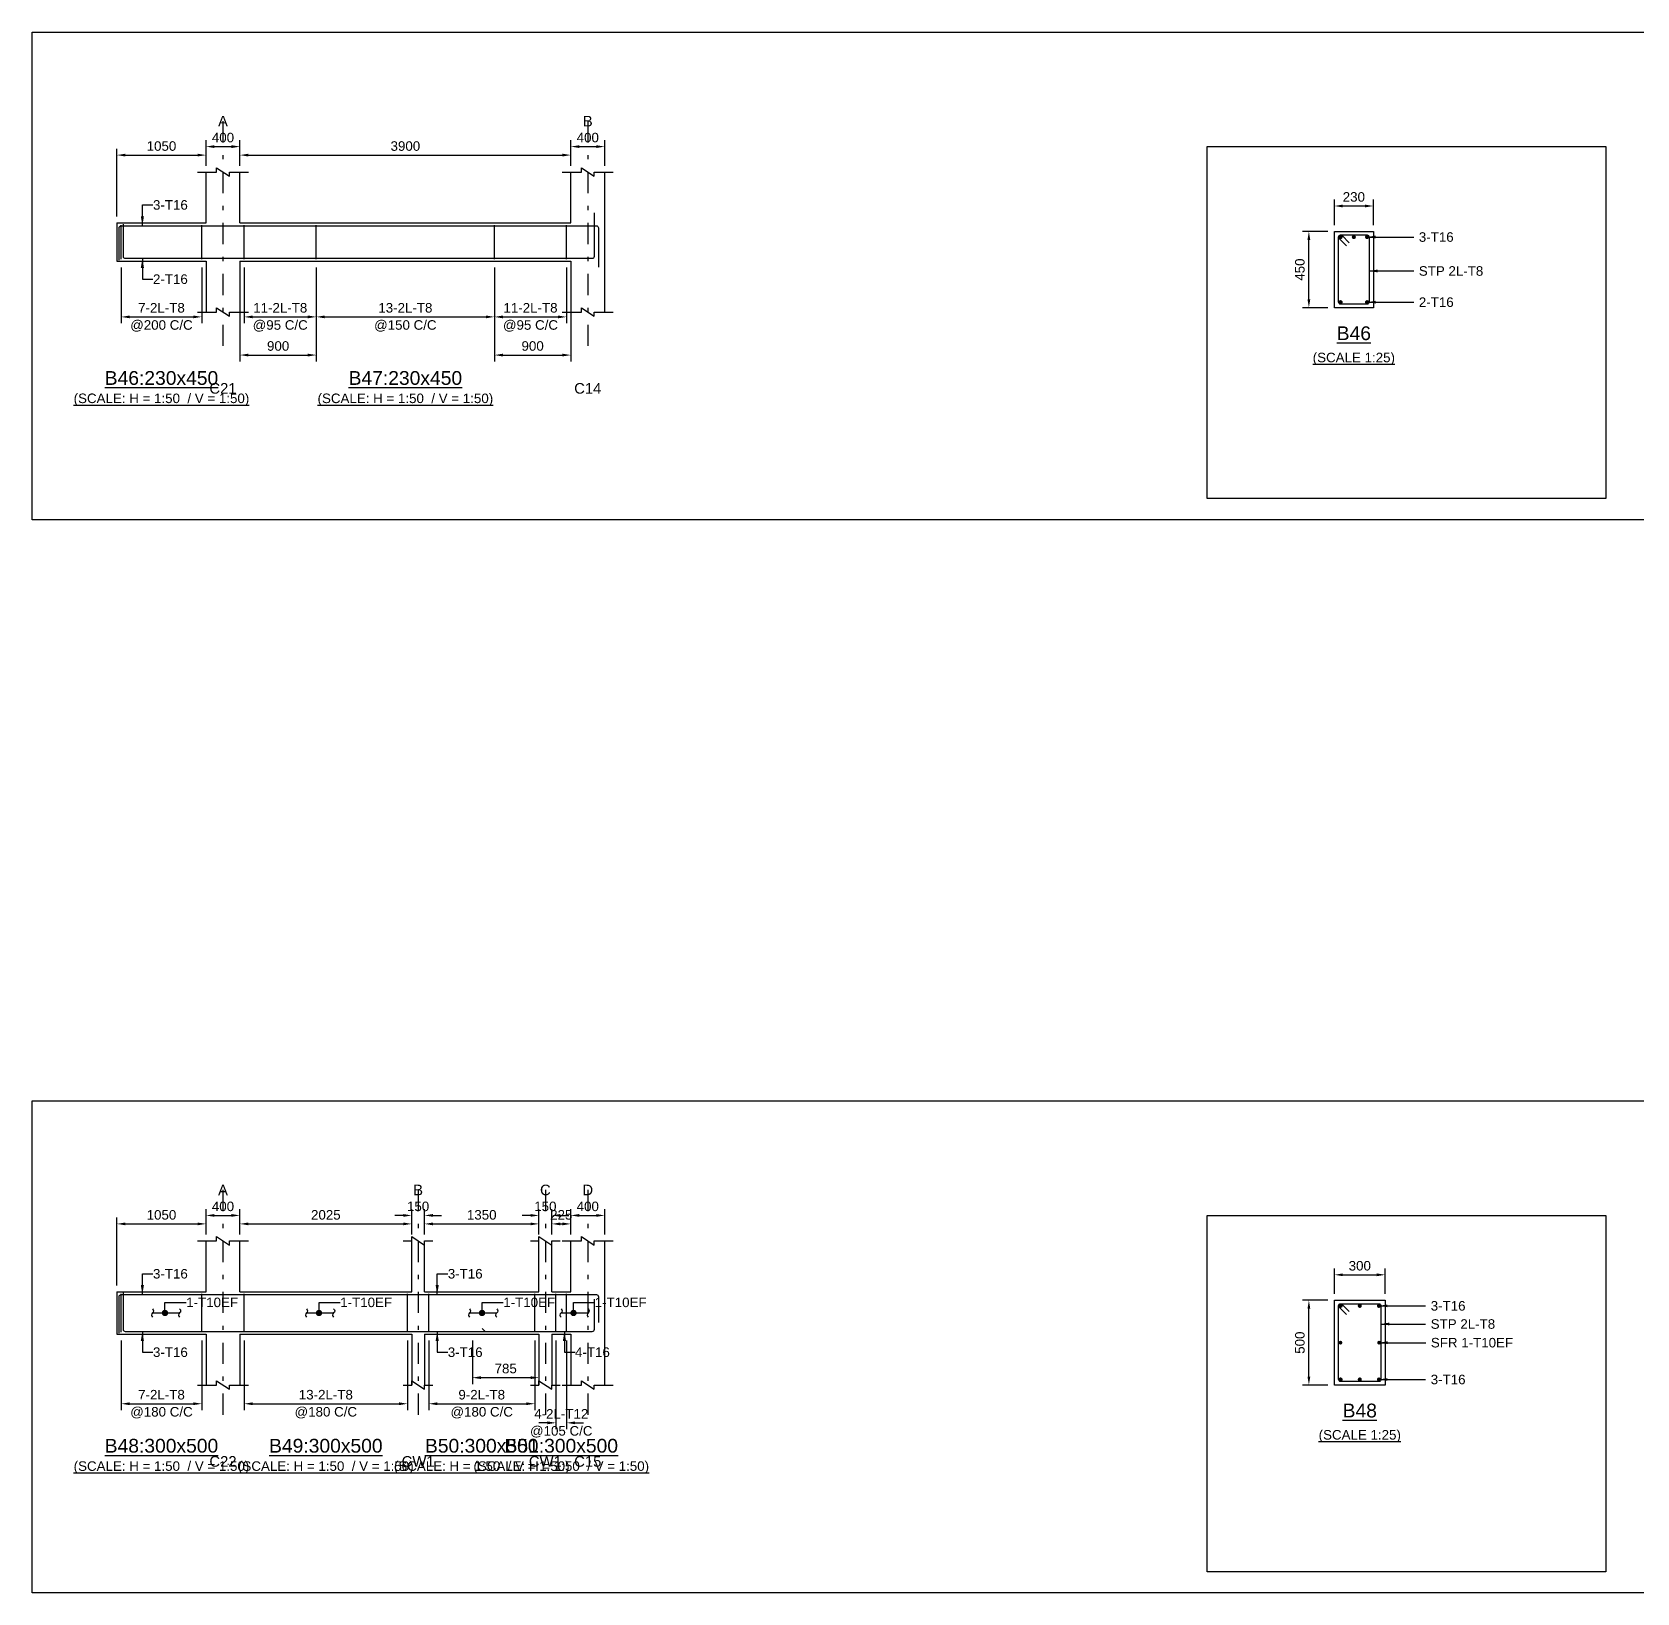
# Model space of a CAD drawing. Header units: inches. Extents: x -2000 to 143800, y -765100 to 3300.
# Drawn here: x -2000 to 35833, y -613700 to -576900 of the extents above; entities that cross this region are included whole.
import ezdxf
from ezdxf.enums import TextEntityAlignment as Align

# ---------------------------------------------------------------- set-up
doc = ezdxf.new("R2010")
doc.units = ezdxf.units.IN
doc.header["$LTSCALE"] = 1000
doc.header["$MEASUREMENT"] = 0
doc.linetypes.add('SCCenter', pattern=[1.2, 0.5, -0.3, 0.1, -0.3])
for name, color, linetype in [('Concrete Line', 2, 'Continuous'), ('Cut Line', 31, 'Continuous'), ('Dimension', 31, 'Continuous'), ('Grid', 8, 'Continuous'), ('Labels', 4, 'Continuous'), ('Labels_Support', 4, 'Continuous'), ('Link', 225, 'Continuous'), ('Reinforcement', 4, 'Continuous'), ('Schedule Border', 60, 'Continuous'), ('Text', 31, 'Continuous'), ('Text_Scale', 31, 'Continuous')]:
    doc.layers.add(name, color=color, linetype=linetype)
doc.styles.add('SC-SansSerif', font='SansSerif')
doc.styles.get("Standard").update_dxf_attribs({"font": 'txt.shx'})
doc.dimstyles.new('SCBBSDimStyl', dxfattribs={"dimtxt": 225, "dimasz": 200, "dimexe": 150, "dimexo": 150, "dimgap": 100, "dimtad": 1, "dimtoh": 1, "dimdec": 0, "dimzin": 0, "dimdsep": 46, "dimtxsty": 'SC-SansSerif', "dimcen": 0.09, "dimclrd": 8, "dimclre": 8, "dimclrt": 31, "dimadec": 0, "dimazin": 0, "dimtfac": 1, "dimtdec": 0, "dimtix": 1, "dimtofl": 0, "dimtmove": 0, "dimatfit": 3, "dimfxl": 1, "dimtolj": 1, "dimtzin": 0, "dimarcsym": 0})
doc.dimstyles.get("Standard").update_dxf_attribs({"dimtxt": 0.18, "dimasz": 225, "dimexe": 0.18, "dimexo": 0.0625, "dimgap": 0.09, "dimtad": 0, "dimtih": 1, "dimtoh": 1, "dimdec": 4, "dimzin": 0, "dimdsep": 46, "dimtxsty": 'Standard', "dimcen": 0.09, "dimadec": 0, "dimazin": 0, "dimtfac": 1, "dimtdec": 4, "dimtofl": 0, "dimtmove": 0, "dimatfit": 3, "dimfxl": 1, "dimtolj": 1, "dimtzin": 0, "dimarcsym": 0})

# ---------------------------------------------------------------- blocks, each defined once
blk = doc.blocks.new('*D408')
at = {"color": 8, "linetype": 'ByBlock', "lineweight": -2}
for p, q in [((100, -582450), (100, -583765)), ((2000, -582450), (2000, -583765)), ((300, -583615), (1800, -583615))]:
    blk.add_line(p, q, dxfattribs=at)
at = {"color": 8}
for points in [[(100, -583615), (300, -583582), (300, -583648)], [(2000, -583615), (1800, -583648), (1800, -583582)]]:
    blk.add_solid(points, dxfattribs=at)
at = {"layer": 'DEFPOINTS', "color": 31}
for p in [(100, -582300), (2000, -582300), (100, -583615)]:
    blk.add_point(p, dxfattribs=at)
at = {"color": 31, "char_height": 225, "attachment_point": 5, "style": 'SC-SansSerif'}
for s, insert in [('\\A1;7-2L-T8', (1050, -583402)), ('\\A1;@200 C/C', (1050, -583828))]:
    blk.add_mtext(s, dxfattribs=dict(at, insert=insert))
blk = doc.blocks.new('*D409')
at = {"color": 8, "linetype": 'ByBlock', "lineweight": -2}
for p, q in [((3000, -582450), (3000, -583765)), ((4700, -582450), (4700, -583765)), ((3200, -583615), (4500, -583615))]:
    blk.add_line(p, q, dxfattribs=at)
at = {"color": 8}
for points in [[(3000, -583615), (3200, -583582), (3200, -583648)], [(4700, -583615), (4500, -583648), (4500, -583582)]]:
    blk.add_solid(points, dxfattribs=at)
at = {"layer": 'DEFPOINTS', "color": 31}
for p in [(3000, -582300), (4700, -582300), (3000, -583615)]:
    blk.add_point(p, dxfattribs=at)
at = {"color": 31, "char_height": 225, "attachment_point": 5, "style": 'SC-SansSerif'}
for s, insert in [('\\A1;11-2L-T8', (3850, -583402)), ('\\A1;@95 C/C', (3850, -583828))]:
    blk.add_mtext(s, dxfattribs=dict(at, insert=insert))
blk = doc.blocks.new('*D410')
at = {"color": 8, "linetype": 'ByBlock', "lineweight": -2}
for p, q in [((2900, -582450), (2900, -584665)), ((4700, -582450), (4700, -584665)), ((3100, -584515), (4500, -584515))]:
    blk.add_line(p, q, dxfattribs=at)
at = {"color": 8}
for points in [[(2900, -584515), (3100, -584482), (3100, -584548)], [(4700, -584515), (4500, -584548), (4500, -584482)]]:
    blk.add_solid(points, dxfattribs=at)
at = {"layer": 'DEFPOINTS', "color": 31}
for p in [(2900, -582300), (4700, -582300), (2900, -584515)]:
    blk.add_point(p, dxfattribs=at)
at = {"color": 31, "insert": (3800, -584302), "char_height": 225, "attachment_point": 5, "style": 'SC-SansSerif'}
blk.add_mtext('\\A1;900', dxfattribs=at)
blk = doc.blocks.new('*D411')
at = {"color": 8, "linetype": 'ByBlock', "lineweight": -2}
for p, q in [((4700, -582450), (4700, -583765)), ((8900, -582450), (8900, -583765)), ((4900, -583615), (8700, -583615))]:
    blk.add_line(p, q, dxfattribs=at)
at = {"color": 8}
for points in [[(4700, -583615), (4900, -583582), (4900, -583648)], [(8900, -583615), (8700, -583648), (8700, -583582)]]:
    blk.add_solid(points, dxfattribs=at)
at = {"layer": 'DEFPOINTS', "color": 31}
for p in [(4700, -582300), (8900, -582300), (4700, -583615)]:
    blk.add_point(p, dxfattribs=at)
at = {"color": 31, "char_height": 225, "attachment_point": 5, "style": 'SC-SansSerif'}
for s, insert in [('\\A1;13-2L-T8', (6800, -583402)), ('\\A1;@150 C/C', (6800, -583828))]:
    blk.add_mtext(s, dxfattribs=dict(at, insert=insert))
blk = doc.blocks.new('*D412')
at = {"color": 8, "linetype": 'ByBlock', "lineweight": -2}
for p, q in [((8900, -582450), (8900, -583765)), ((10600, -582450), (10600, -583765)), ((9100, -583615), (10400, -583615))]:
    blk.add_line(p, q, dxfattribs=at)
at = {"color": 8}
for points in [[(8900, -583615), (9100, -583582), (9100, -583648)], [(10600, -583615), (10400, -583648), (10400, -583582)]]:
    blk.add_solid(points, dxfattribs=at)
at = {"layer": 'DEFPOINTS', "color": 31}
for p in [(8900, -582300), (10600, -582300), (8900, -583615)]:
    blk.add_point(p, dxfattribs=at)
at = {"color": 31, "char_height": 225, "attachment_point": 5, "style": 'SC-SansSerif'}
for s, insert in [('\\A1;11-2L-T8', (9750, -583402)), ('\\A1;@95 C/C', (9750, -583828))]:
    blk.add_mtext(s, dxfattribs=dict(at, insert=insert))
blk = doc.blocks.new('*D413')
at = {"color": 8, "linetype": 'ByBlock', "lineweight": -2}
for p, q in [((8900, -582450), (8900, -584665)), ((10700, -582450), (10700, -584665)), ((9100, -584515), (10500, -584515))]:
    blk.add_line(p, q, dxfattribs=at)
at = {"color": 8}
for points in [[(8900, -584515), (9100, -584482), (9100, -584548)], [(10700, -584515), (10500, -584548), (10500, -584482)]]:
    blk.add_solid(points, dxfattribs=at)
at = {"layer": 'DEFPOINTS', "color": 31}
for p in [(8900, -582300), (10700, -582300), (8900, -584515)]:
    blk.add_point(p, dxfattribs=at)
at = {"color": 31, "insert": (9800, -584302), "char_height": 225, "attachment_point": 5, "style": 'SC-SansSerif'}
blk.add_mtext('\\A1;900', dxfattribs=at)
blk = doc.blocks.new('*D414')
at = {"color": 8, "linetype": 'ByBlock', "lineweight": -2}
for p, q in [((28700, -581450), (28700, -580850)), ((28900, -581000), (29420, -581000)), ((29620, -581450), (29620, -580850))]:
    blk.add_line(p, q, dxfattribs=at)
at = {"color": 8}
for points in [[(28700, -581000), (28900, -580967), (28900, -581033)], [(29620, -581000), (29420, -581033), (29420, -580967)]]:
    blk.add_solid(points, dxfattribs=at)
at = {"layer": 'DEFPOINTS', "color": 31}
for p in [(28700, -581000), (28700, -581600), (29620, -581600)]:
    blk.add_point(p, dxfattribs=at)
at = {"color": 31, "insert": (29160, -580788), "char_height": 225, "attachment_point": 5, "style": 'SC-SansSerif'}
blk.add_mtext('\\A1;230', dxfattribs=at)
blk = doc.blocks.new('*D415')
at = {"color": 8, "linetype": 'ByBlock', "lineweight": -2}
for p, q in [((28550, -581600), (27950, -581600)), ((28100, -583200), (28100, -581800)), ((28550, -583400), (27950, -583400))]:
    blk.add_line(p, q, dxfattribs=at)
at = {"color": 8}
for points in [[(28100, -581600), (28133, -581800), (28067, -581800)], [(28100, -583400), (28067, -583200), (28133, -583200)]]:
    blk.add_solid(points, dxfattribs=at)
at = {"layer": 'DEFPOINTS', "color": 31}
for p in [(28700, -581600), (28100, -583400), (28700, -583400)]:
    blk.add_point(p, dxfattribs=at)
at = {"color": 31, "insert": (27888, -582500), "char_height": 225, "attachment_point": 5, "rotation": 90, "style": 'SC-SansSerif'}
blk.add_mtext('\\A1;450', dxfattribs=at)
blk = doc.blocks.new('*D418')
at = {"color": 8, "linetype": 'ByBlock', "lineweight": -2}
for p, q in [((0, -581250), (0, -579650)), ((200, -579800), (1900, -579800)), ((2100, -580050), (2100, -579650))]:
    blk.add_line(p, q, dxfattribs=at)
at = {"color": 8}
for points in [[(0, -579800), (200, -579767), (200, -579833)], [(2100, -579800), (1900, -579833), (1900, -579767)]]:
    blk.add_solid(points, dxfattribs=at)
at = {"layer": 'DEFPOINTS', "color": 31}
for p in [(0, -579800), (2100, -580200), (0, -581400)]:
    blk.add_point(p, dxfattribs=at)
at = {"color": 31, "insert": (1050, -579588), "char_height": 225, "attachment_point": 5, "style": 'SC-SansSerif'}
blk.add_mtext('\\A1;1050', dxfattribs=at)
blk = doc.blocks.new('*D419')
at = {"color": 8, "linetype": 'ByBlock', "lineweight": -2}
for p, q in [((2900, -580050), (2900, -579650)), ((3100, -579800), (10500, -579800)), ((10700, -580050), (10700, -579650))]:
    blk.add_line(p, q, dxfattribs=at)
at = {"color": 8}
for points in [[(2900, -579800), (3100, -579767), (3100, -579833)], [(10700, -579800), (10500, -579833), (10500, -579767)]]:
    blk.add_solid(points, dxfattribs=at)
at = {"layer": 'DEFPOINTS', "color": 31}
for p in [(2900, -579800), (2900, -580200), (10700, -580200)]:
    blk.add_point(p, dxfattribs=at)
at = {"color": 31, "insert": (6800, -579588), "char_height": 225, "attachment_point": 5, "style": 'SC-SansSerif'}
blk.add_mtext('\\A1;3900', dxfattribs=at)
blk = doc.blocks.new('*D420')
at = {"color": 8, "linetype": 'ByBlock', "lineweight": -2}
for p, q in [((2100, -580050), (2100, -579450)), ((2300, -579600), (2700, -579600)), ((2900, -580050), (2900, -579450))]:
    blk.add_line(p, q, dxfattribs=at)
at = {"color": 8}
for points in [[(2100, -579600), (2300, -579567), (2300, -579633)], [(2900, -579600), (2700, -579633), (2700, -579567)]]:
    blk.add_solid(points, dxfattribs=at)
at = {"layer": 'DEFPOINTS', "color": 31}
for p in [(2100, -579600), (2100, -580200), (2900, -580200)]:
    blk.add_point(p, dxfattribs=at)
at = {"color": 31, "insert": (2500, -579388), "char_height": 225, "attachment_point": 5, "style": 'SC-SansSerif'}
blk.add_mtext('\\A1;400', dxfattribs=at)
blk = doc.blocks.new('*D421')
at = {"color": 8, "linetype": 'ByBlock', "lineweight": -2}
for p, q in [((10700, -580050), (10700, -579450)), ((10900, -579600), (11300, -579600)), ((11500, -580050), (11500, -579450))]:
    blk.add_line(p, q, dxfattribs=at)
at = {"color": 8}
for points in [[(10700, -579600), (10900, -579567), (10900, -579633)], [(11500, -579600), (11300, -579633), (11300, -579567)]]:
    blk.add_solid(points, dxfattribs=at)
at = {"layer": 'DEFPOINTS', "color": 31}
for p in [(10700, -579600), (10700, -580200), (11500, -580200)]:
    blk.add_point(p, dxfattribs=at)
at = {"color": 31, "insert": (11100, -579388), "char_height": 225, "attachment_point": 5, "style": 'SC-SansSerif'}
blk.add_mtext('\\A1;400', dxfattribs=at)
blk = doc.blocks.new('*D422')
at = {"color": 8, "linetype": 'ByBlock', "lineweight": -2}
for p, q in [((100, -607750), (100, -609390)), ((2000, -607750), (2000, -609390)), ((300, -609240), (1800, -609240))]:
    blk.add_line(p, q, dxfattribs=at)
at = {"color": 8}
for points in [[(100, -609240), (300, -609207), (300, -609273)], [(2000, -609240), (1800, -609273), (1800, -609207)]]:
    blk.add_solid(points, dxfattribs=at)
at = {"layer": 'DEFPOINTS', "color": 31}
for p in [(100, -607600), (2000, -607600), (100, -609240)]:
    blk.add_point(p, dxfattribs=at)
at = {"color": 31, "char_height": 225, "attachment_point": 5, "style": 'SC-SansSerif'}
for s, insert in [('\\A1;7-2L-T8', (1050, -609028)), ('\\A1;@180 C/C', (1050, -609452))]:
    blk.add_mtext(s, dxfattribs=dict(at, insert=insert))
blk = doc.blocks.new('*D423')
at = {"color": 8, "linetype": 'ByBlock', "lineweight": -2}
for p, q in [((3000, -607750), (3000, -609390)), ((6850, -607750), (6850, -609390)), ((3200, -609240), (6650, -609240))]:
    blk.add_line(p, q, dxfattribs=at)
at = {"color": 8}
for points in [[(3000, -609240), (3200, -609207), (3200, -609273)], [(6850, -609240), (6650, -609273), (6650, -609207)]]:
    blk.add_solid(points, dxfattribs=at)
at = {"layer": 'DEFPOINTS', "color": 31}
for p in [(3000, -607600), (6850, -607600), (3000, -609240)]:
    blk.add_point(p, dxfattribs=at)
at = {"color": 31, "char_height": 225, "attachment_point": 5, "style": 'SC-SansSerif'}
for s, insert in [('\\A1;13-2L-T8', (4925, -609028)), ('\\A1;@180 C/C', (4925, -609452))]:
    blk.add_mtext(s, dxfattribs=dict(at, insert=insert))
blk = doc.blocks.new('*D424')
at = {"color": 8, "linetype": 'ByBlock', "lineweight": -2}
for p, q in [((7350, -607750), (7350, -609390)), ((9850, -607750), (9850, -609390)), ((7550, -609240), (9650, -609240))]:
    blk.add_line(p, q, dxfattribs=at)
at = {"color": 8}
for points in [[(7350, -609240), (7550, -609207), (7550, -609273)], [(9850, -609240), (9650, -609273), (9650, -609207)]]:
    blk.add_solid(points, dxfattribs=at)
at = {"layer": 'DEFPOINTS', "color": 31}
for p in [(7350, -607600), (9850, -607600), (7350, -609240)]:
    blk.add_point(p, dxfattribs=at)
at = {"color": 31, "char_height": 225, "attachment_point": 5, "style": 'SC-SansSerif'}
for s, insert in [('\\A1;9-2L-T8', (8600, -609028)), ('\\A1;@180 C/C', (8600, -609452))]:
    blk.add_mtext(s, dxfattribs=dict(at, insert=insert))
blk = doc.blocks.new('*D425')
at = {"color": 8, "linetype": 'ByBlock', "lineweight": -2}
for p, q in [((10350, -607750), (10350, -609840)), ((10600, -607750), (10600, -609840)), ((10150, -609690), (9950, -609690)), ((10800, -609690), (11000, -609690))]:
    blk.add_line(p, q, dxfattribs=at)
at = {"color": 8}
for points in [[(10350, -609690), (10150, -609657), (10150, -609723)], [(10600, -609690), (10800, -609723), (10800, -609657)]]:
    blk.add_solid(points, dxfattribs=at)
at = {"layer": 'DEFPOINTS', "color": 31}
for p in [(10350, -607600), (10600, -607600), (10350, -609690)]:
    blk.add_point(p, dxfattribs=at)
at = {"color": 31, "char_height": 225, "attachment_point": 5, "style": 'SC-SansSerif'}
for s, insert in [('\\A1;4-2L-T12', (10475, -609478)), ('\\A1;@105 C/C', (10475, -609902))]:
    blk.add_mtext(s, dxfattribs=dict(at, insert=insert))
blk = doc.blocks.new('*D426')
at = {"color": 8, "linetype": 'ByBlock', "lineweight": -2}
for p, q in [((8380, -607750), (8380, -608775)), ((9950, -607750), (9950, -608775)), ((8580, -608625), (9750, -608625))]:
    blk.add_line(p, q, dxfattribs=at)
at = {"color": 8}
for points in [[(8380, -608625), (8580, -608592), (8580, -608658)], [(9950, -608625), (9750, -608658), (9750, -608592)]]:
    blk.add_solid(points, dxfattribs=at)
at = {"layer": 'DEFPOINTS', "color": 31}
for p in [(8380, -607600), (9950, -607600), (8380, -608625)]:
    blk.add_point(p, dxfattribs=at)
at = {"color": 31, "insert": (9165, -608412), "char_height": 225, "attachment_point": 5, "style": 'SC-SansSerif'}
blk.add_mtext('\\A1;785', dxfattribs=at)
blk = doc.blocks.new('*D427')
at = {"color": 8, "linetype": 'ByBlock', "lineweight": -2}
for p, q in [((28700, -606650), (28700, -606050)), ((29900, -606650), (29900, -606050)), ((28900, -606200), (29700, -606200))]:
    blk.add_line(p, q, dxfattribs=at)
at = {"color": 8}
for points in [[(28700, -606200), (28900, -606167), (28900, -606233)], [(29900, -606200), (29700, -606233), (29700, -606167)]]:
    blk.add_solid(points, dxfattribs=at)
at = {"layer": 'DEFPOINTS', "color": 31}
for p in [(28700, -606200), (28700, -606800), (29900, -606800)]:
    blk.add_point(p, dxfattribs=at)
at = {"color": 31, "insert": (29300, -605988), "char_height": 225, "attachment_point": 5, "style": 'SC-SansSerif'}
blk.add_mtext('\\A1;300', dxfattribs=at)
blk = doc.blocks.new('*D428')
at = {"color": 8, "linetype": 'ByBlock', "lineweight": -2}
for p, q in [((28550, -606800), (27950, -606800)), ((28100, -608600), (28100, -607000)), ((28550, -608800), (27950, -608800))]:
    blk.add_line(p, q, dxfattribs=at)
at = {"color": 8}
for points in [[(28100, -606800), (28133, -607000), (28067, -607000)], [(28100, -608800), (28067, -608600), (28133, -608600)]]:
    blk.add_solid(points, dxfattribs=at)
at = {"layer": 'DEFPOINTS', "color": 31}
for p in [(28700, -606800), (28100, -608800), (28700, -608800)]:
    blk.add_point(p, dxfattribs=at)
at = {"color": 31, "insert": (27888, -607800), "char_height": 225, "attachment_point": 5, "rotation": 90, "style": 'SC-SansSerif'}
blk.add_mtext('\\A1;500', dxfattribs=at)
blk = doc.blocks.new('*D435')
at = {"color": 8, "linetype": 'ByBlock', "lineweight": -2}
for p, q in [((0, -606450), (0, -604850)), ((2100, -605250), (2100, -604850)), ((200, -605000), (1900, -605000))]:
    blk.add_line(p, q, dxfattribs=at)
at = {"color": 8}
for points in [[(0, -605000), (200, -604967), (200, -605033)], [(2100, -605000), (1900, -605033), (1900, -604967)]]:
    blk.add_solid(points, dxfattribs=at)
at = {"layer": 'DEFPOINTS', "color": 31}
for p in [(0, -605000), (2100, -605400), (0, -606600)]:
    blk.add_point(p, dxfattribs=at)
at = {"color": 31, "insert": (1050, -604788), "char_height": 225, "attachment_point": 5, "style": 'SC-SansSerif'}
blk.add_mtext('\\A1;1050', dxfattribs=at)
blk = doc.blocks.new('*D436')
at = {"color": 8, "linetype": 'ByBlock', "lineweight": -2}
for p, q in [((2900, -605250), (2900, -604850)), ((6950, -605250), (6950, -604850)), ((3100, -605000), (6750, -605000))]:
    blk.add_line(p, q, dxfattribs=at)
at = {"color": 8}
for points in [[(2900, -605000), (3100, -604967), (3100, -605033)], [(6950, -605000), (6750, -605033), (6750, -604967)]]:
    blk.add_solid(points, dxfattribs=at)
at = {"layer": 'DEFPOINTS', "color": 31}
for p in [(2900, -605000), (2900, -605400), (6950, -605400)]:
    blk.add_point(p, dxfattribs=at)
at = {"color": 31, "insert": (4925, -604788), "char_height": 225, "attachment_point": 5, "style": 'SC-SansSerif'}
blk.add_mtext('\\A1;2025', dxfattribs=at)
blk = doc.blocks.new('*D437')
at = {"color": 8, "linetype": 'ByBlock', "lineweight": -2}
for p, q in [((7250, -605250), (7250, -604850)), ((9950, -605250), (9950, -604850)), ((7450, -605000), (9750, -605000))]:
    blk.add_line(p, q, dxfattribs=at)
at = {"color": 8}
for points in [[(7250, -605000), (7450, -604967), (7450, -605033)], [(9950, -605000), (9750, -605033), (9750, -604967)]]:
    blk.add_solid(points, dxfattribs=at)
at = {"layer": 'DEFPOINTS', "color": 31}
for p in [(7250, -605000), (7250, -605400), (9950, -605400)]:
    blk.add_point(p, dxfattribs=at)
at = {"color": 31, "insert": (8600, -604788), "char_height": 225, "attachment_point": 5, "style": 'SC-SansSerif'}
blk.add_mtext('\\A1;1350', dxfattribs=at)
blk = doc.blocks.new('*D438')
at = {"color": 8, "linetype": 'ByBlock', "lineweight": -2}
for p, q in [((10250, -605250), (10250, -604850)), ((10700, -605250), (10700, -604850)), ((10450, -605000), (10500, -605000))]:
    blk.add_line(p, q, dxfattribs=at)
at = {"color": 8}
for points in [[(10250, -605000), (10450, -604967), (10450, -605033)], [(10700, -605000), (10500, -605033), (10500, -604967)]]:
    blk.add_solid(points, dxfattribs=at)
at = {"layer": 'DEFPOINTS', "color": 31}
for p in [(10250, -605000), (10250, -605400), (10700, -605400)]:
    blk.add_point(p, dxfattribs=at)
at = {"color": 31, "insert": (10475, -604788), "char_height": 225, "attachment_point": 5, "style": 'SC-SansSerif'}
blk.add_mtext('\\A1;225', dxfattribs=at)
blk = doc.blocks.new('*D439')
at = {"color": 8, "linetype": 'ByBlock', "lineweight": -2}
for p, q in [((2100, -605250), (2100, -604650)), ((2300, -604800), (2700, -604800)), ((2900, -605250), (2900, -604650))]:
    blk.add_line(p, q, dxfattribs=at)
at = {"color": 8}
for points in [[(2100, -604800), (2300, -604767), (2300, -604833)], [(2900, -604800), (2700, -604833), (2700, -604767)]]:
    blk.add_solid(points, dxfattribs=at)
at = {"layer": 'DEFPOINTS', "color": 31}
for p in [(2100, -604800), (2100, -605400), (2900, -605400)]:
    blk.add_point(p, dxfattribs=at)
at = {"color": 31, "insert": (2500, -604588), "char_height": 225, "attachment_point": 5, "style": 'SC-SansSerif'}
blk.add_mtext('\\A1;400', dxfattribs=at)
blk = doc.blocks.new('*D440')
at = {"color": 8, "linetype": 'ByBlock', "lineweight": -2}
for p, q in [((6750, -604800), (6550, -604800)), ((6950, -605250), (6950, -604650)), ((7250, -605250), (7250, -604650)), ((7450, -604800), (7650, -604800))]:
    blk.add_line(p, q, dxfattribs=at)
at = {"color": 8}
for points in [[(6950, -604800), (6750, -604767), (6750, -604833)], [(7250, -604800), (7450, -604833), (7450, -604767)]]:
    blk.add_solid(points, dxfattribs=at)
at = {"layer": 'DEFPOINTS', "color": 31}
for p in [(6950, -604800), (6950, -605400), (7250, -605400)]:
    blk.add_point(p, dxfattribs=at)
at = {"color": 31, "insert": (7100, -604588), "char_height": 225, "attachment_point": 5, "style": 'SC-SansSerif'}
blk.add_mtext('\\A1;150', dxfattribs=at)
blk = doc.blocks.new('*D441')
at = {"color": 8, "linetype": 'ByBlock', "lineweight": -2}
for p, q in [((9750, -604800), (9550, -604800)), ((9950, -605250), (9950, -604650)), ((10250, -605250), (10250, -604650)), ((10450, -604800), (10650, -604800))]:
    blk.add_line(p, q, dxfattribs=at)
at = {"color": 8}
for points in [[(9950, -604800), (9750, -604767), (9750, -604833)], [(10250, -604800), (10450, -604833), (10450, -604767)]]:
    blk.add_solid(points, dxfattribs=at)
at = {"layer": 'DEFPOINTS', "color": 31}
for p in [(9950, -604800), (9950, -605400), (10250, -605400)]:
    blk.add_point(p, dxfattribs=at)
at = {"color": 31, "insert": (10100, -604588), "char_height": 225, "attachment_point": 5, "style": 'SC-SansSerif'}
blk.add_mtext('\\A1;150', dxfattribs=at)
blk = doc.blocks.new('*D442')
at = {"color": 8, "linetype": 'ByBlock', "lineweight": -2}
for p, q in [((10700, -605250), (10700, -604650)), ((10900, -604800), (11300, -604800)), ((11500, -605250), (11500, -604650))]:
    blk.add_line(p, q, dxfattribs=at)
at = {"color": 8}
for points in [[(10700, -604800), (10900, -604767), (10900, -604833)], [(11500, -604800), (11300, -604833), (11300, -604767)]]:
    blk.add_solid(points, dxfattribs=at)
at = {"layer": 'DEFPOINTS', "color": 31}
for p in [(10700, -604800), (10700, -605400), (11500, -605400)]:
    blk.add_point(p, dxfattribs=at)
at = {"color": 31, "insert": (11100, -604588), "char_height": 225, "attachment_point": 5, "style": 'SC-SansSerif'}
blk.add_mtext('\\A1;400', dxfattribs=at)

msp = doc.modelspace()

# ---------------------------------------------------------------- linework, layer by layer
for points in [[(1132.5, -607100), (1132.5, -606850), (1632.5, -606850)], [(4763.8, -607100), (4763.8, -606850), (5263.8, -606850)], [(8607.5, -607100), (8607.5, -606850), (9107.5, -606850)], [(10763.8, -607100), (10763.8, -606850), (11263.8, -606850)]]:
    msp.add_lwpolyline(points)
at = {"layer": 'Concrete Line'}
for p, q in [((2100, -581400), (2100, -580200)), ((2900, -581400), (2900, -580200)), ((10700, -581400), (10700, -580200)), ((11500, -583500), (11500, -580200)), ((0, -581400), (0, -582300)), ((2100, -582300), (2100, -583500)), ((2900, -582300), (2900, -583500)), ((10700, -582300), (10700, -583500)), ((2100, -606600), (2100, -605400)), ((2900, -606600), (2900, -605400)), ((6950, -606600), (6950, -605400)), ((7250, -606600), (7250, -605400)), ((9950, -606600), (9950, -605400)), ((10250, -606600), (10250, -605400)), ((10700, -606600), (10700, -605400)), ((11500, -608800), (11500, -605400)), ((0, -606600), (0, -607600)), ((2100, -607600), (2100, -608800)), ((2900, -607600), (2900, -608800)), ((6950, -607600), (6950, -608800)), ((7250, -607600), (7250, -608800)), ((9950, -607600), (9950, -608800)), ((10250, -607600), (10250, -608800)), ((10700, -607600), (10700, -608800))]:
    msp.add_line(p, q, dxfattribs=at)
for points in [[(0, -581400), (2100, -581400)], [(2900, -581400), (10700, -581400)], [(0, -582300), (2100, -582300)], [(2900, -582300), (10700, -582300)], [(0, -606600), (2100, -606600)], [(2900, -606600), (6950, -606600)], [(7250, -606600), (9950, -606600)], [(10250, -606600), (10700, -606600)], [(0, -607600), (2100, -607600)], [(2900, -607600), (6950, -607600)], [(7250, -607600), (9950, -607600)], [(10250, -607600), (10700, -607600)]]:
    msp.add_lwpolyline(points, dxfattribs=at)
for points in [[(28700, -581600), (29620, -581600), (29620, -583400), (28700, -583400)], [(28700, -606800), (29900, -606800), (29900, -608800), (28700, -608800)]]:
    msp.add_lwpolyline(points, close=True, dxfattribs=at)
at = {"layer": 'Cut Line'}
for points in [[(1900, -580200), (2350, -580200), (2350, -580100), (2650, -580300), (2650, -580200), (3100, -580200)], [(10500, -580200), (10950, -580200), (10950, -580100), (11250, -580300), (11250, -580200), (11700, -580200)], [(1900, -583500), (2350, -583500), (2350, -583400), (2650, -583600), (2650, -583500), (3100, -583500)], [(10500, -583500), (10950, -583500), (10950, -583400), (11250, -583600), (11250, -583500), (11700, -583500)], [(1900, -605400), (2350, -605400), (2350, -605300), (2650, -605500), (2650, -605400), (3100, -605400)], [(6750, -605400), (6950, -605400), (6950, -605300), (7250, -605500), (7250, -605400), (7450, -605400)], [(9750, -605400), (9950, -605400), (9950, -605300), (10250, -605500), (10250, -605400), (10450, -605400)], [(10500, -605400), (10950, -605400), (10950, -605300), (11250, -605500), (11250, -605400), (11700, -605400)], [(1900, -608800), (2350, -608800), (2350, -608700), (2650, -608900), (2650, -608800), (3100, -608800)], [(6750, -608800), (6950, -608800), (6950, -608700), (7250, -608900), (7250, -608800), (7450, -608800)], [(9750, -608800), (9950, -608800), (9950, -608700), (10250, -608900), (10250, -608800), (10450, -608800)], [(10500, -608800), (10950, -608800), (10950, -608700), (11250, -608900), (11250, -608800), (11700, -608800)]]:
    msp.add_lwpolyline(points, dxfattribs=at)
at = {"layer": 'Dimension', "color": 8, "const_width": 75}
for points in [[(1095, -607100, 1), (1170, -607100, 1)], [(4726.2, -607100, 1), (4801.2, -607100, 1)], [(8570, -607100, 1), (8645, -607100, 1)], [(10726.2, -607100, 1), (10801.2, -607100, 1)]]:
    msp.add_lwpolyline(points, format="xyb", close=True, dxfattribs=at)
at = {"layer": 'Grid', "linetype": 'SCCenter'}
for p, q in [((2500, -579000), (2500, -584300)), ((11100, -579000), (11100, -584300)), ((2500, -604200), (2500, -609600)), ((7100, -604200), (7100, -609600)), ((10100, -604200), (10100, -609600)), ((11100, -604200), (11100, -609600))]:
    msp.add_line(p, q, dxfattribs=at)
at = {"layer": 'Grid'}
for centre in [(2500, -579000), (11100, -579000), (2500, -604200), (7100, -604200), (10100, -604200), (11100, -604200)]:
    msp.add_circle(centre, 0, dxfattribs=at)
at = {"layer": 'Link'}
for p, q in [((100, -582250), (100, -581450)), ((2000, -582250), (2000, -581450)), ((3000, -582250), (3000, -581450)), ((4700, -582250), (4700, -581450)), ((8900, -582250), (8900, -581450)), ((10600, -582250), (10600, -581450)), ((100, -607550), (100, -606650)), ((2000, -607550), (2000, -606650)), ((3000, -607550), (3000, -606650)), ((6850, -607550), (6850, -606650)), ((7350, -607550), (7350, -606650)), ((9850, -607550), (9850, -606650)), ((10350, -607550), (10350, -606650)), ((10600, -607550), (10600, -606650))]:
    msp.add_line(p, q, dxfattribs=at)
for points in [[(28983.8, -581935.6), (28814.1, -581765.9, -0.6681786), (28848, -581684), (29472, -581684, -0.4142136), (29520, -581732), (29520, -583268, -0.4142136), (29472, -583316), (28848, -583316, -0.4142136), (28800, -583268), (28800, -581732, -0.6681786), (28881.9, -581698.1), (29051.6, -581867.8)], [(28983.8, -607135.6), (28814.1, -606965.9, -0.6681786), (28848, -606884), (29752, -606884, -0.4142136), (29800, -606932), (29800, -608668, -0.4142136), (29752, -608716), (28848, -608716, -0.4142136), (28800, -608668), (28800, -606932, -0.6681786), (28881.9, -606898.1), (29051.6, -607067.8)]]:
    msp.add_lwpolyline(points, format="xyb", dxfattribs=at)
at = {"layer": 'Reinforcement'}
for points in [[(50, -582275), (50, -581516, -0.4142136), (100, -581466), (11302, -581466, -0.4142136), (11352, -581516), (11352, -582446)], [(146, -581425), (146, -582184, 0.4142136), (196, -582234), (11206, -582234, 0.4142136), (11256, -582184), (11256, -581158)], [(50, -607575), (50, -606716, -0.4142136), (100, -606666), (11302, -606666, -0.4142136), (11352, -606716), (11352, -607326)], [(146, -606625), (146, -607484, 0.4142136), (196, -607534), (11206, -607534, 0.4142136), (11256, -607484), (11256, -606778)], [(8611.3, -607463.3), (8682, -607534), (11206, -607534, 0.4142136), (11256, -607484), (11256, -606778)], [(837.5, -607000, -0.5), (837.5, -607100, 0.5), (837.5, -607200)], [(1477.5, -607000, -0.5), (1477.5, -607100, 0.5), (1477.5, -607200)], [(4468.8, -607000, -0.5), (4468.8, -607100, 0.5), (4468.8, -607200)], [(5108.8, -607000, -0.5), (5108.8, -607100, 0.5), (5108.8, -607200)], [(8312.5, -607000, -0.5), (8312.5, -607100, 0.5), (8312.5, -607200)], [(8952.5, -607000, -0.5), (8952.5, -607100, 0.5), (8952.5, -607200)], [(10468.8, -607000, -0.5), (10468.8, -607100, 0.5), (10468.8, -607200)], [(11108.8, -607000, -0.5), (11108.8, -607100, 0.5), (11108.8, -607200)]]:
    msp.add_lwpolyline(points, format="xyb", dxfattribs=at)
for points, const_width in [([(28824, -581732, 1), (28872, -581732, 1)], 48), ([(29136, -581732, 1), (29184, -581732, 1)], 48), ([(29448, -581732, 1), (29496, -581732, 1)], 48), ([(28824, -583268, 1), (28872, -583268, 1)], 48), ([(29448, -583268, 1), (29496, -583268, 1)], 48), ([(28824, -606932, 1), (28872, -606932, 1)], 48), ([(29276, -606932, 1), (29324, -606932, 1)], 48), ([(29728, -606932, 1), (29776, -606932, 1)], 48), ([(28822, -607800, 1), (28866, -607800, 1)], 44), ([(29734, -607800, 1), (29778, -607800, 1)], 44), ([(28824, -608668, 1), (28872, -608668, 1)], 48), ([(29276, -608668, 1), (29324, -608668, 1)], 48), ([(29728, -608668, 1), (29776, -608668, 1)], 48)]:
    msp.add_lwpolyline(points, format="xyb", close=True, dxfattribs=dict(at, const_width=const_width))
for points in [[(837.5, -607100), (1477.5, -607100)], [(4468.8, -607100), (5108.8, -607100)], [(8312.5, -607100), (8952.5, -607100)], [(10468.8, -607100), (11108.8, -607100)]]:
    msp.add_lwpolyline(points, dxfattribs=at)
at = {"layer": 'Schedule Border'}
for points in [[(-2000, -576900), (48500, -576900), (48500, -588400), (-2000, -588400)], [(25700, -579600), (35100, -579600), (35100, -587900), (25700, -587900)], [(-2000, -602100), (71300, -602100), (71300, -613700), (-2000, -613700)], [(25700, -604800), (35100, -604800), (35100, -613200), (25700, -613200)]]:
    msp.add_lwpolyline(points, close=True, dxfattribs=at)

# ---------------------------------------------------------------- texts
at = {"layer": 'Dimension', "style": 'SC-SansSerif'}
for p in [(1632.5, -606850), (5263.8, -606850), (9107.5, -606850), (11263.8, -606850)]:
    msp.add_text('1-T10EF', height=225, dxfattribs=at).set_placement(p, align=Align.MIDDLE_LEFT)
at = {"layer": 'Grid', "style": 'SC-SansSerif'}
for s, p in [('A', (2500, -579000)), ('B', (11100, -579000)), ('A', (2500, -604200)), ('B', (7100, -604200)), ('C', (10100, -604200)), ('D', (11100, -604200))]:
    msp.add_text(s, height=250, dxfattribs=at).set_placement(p, align=Align.MIDDLE)
at = {"layer": 'Labels', "style": 'SC-SansSerif'}
for s, p in [('%%uB46', (29160, -584000)), ('%%uB48', (29300, -609400))]:
    msp.add_text(s, height=325, dxfattribs=at).set_placement(p, align=Align.MIDDLE)
for s, p in [('%%uB46:230x450', (1050, -585315)), ('%%uB47:230x450', (6800, -585315)), ('%%uB48:300x500', (1050, -610490)), ('%%uB49:300x500', (4925, -610490)), ('%%uB50:300x500', (8600, -610490)), ('%%uB51:300x500', (10475, -610490))]:
    msp.add_text(s, height=325, dxfattribs=at).set_placement(p, align=Align.BOTTOM_CENTER)
at = {"layer": 'Labels_Support', "style": 'SC-SansSerif'}
for s, p in [('C21', (2500, -585500)), ('C14', (11100, -585500)), ('C22', (2500, -610800)), ('CW1', (7100, -610800)), ('CW1', (10100, -610800)), ('C15', (11100, -610800))]:
    msp.add_text(s, height=250, dxfattribs=at).set_placement(p, align=Align.BOTTOM_CENTER)
at = {"layer": 'Text', "style": 'SC-SansSerif'}
for s, p in [('3-T16', (850, -580975)), ('3-T16', (30692, -581732)), ('2-T16', (850, -582725)), ('STP 2L-T8', (30692, -582532)), ('2-T16', (30692, -583268)), ('3-T16', (850, -606175)), ('3-T16', (850, -606175)), ('3-T16', (7800, -606175)), ('3-T16', (30972, -606932)), ('STP 2L-T8', (30972, -607360)), ('3-T16', (850, -608025)), ('3-T16', (7800, -608025)), ('4-T16', (10800, -608025)), ('SFR 1-T10EF', (30976, -607800)), ('3-T16', (30972, -608668))]:
    msp.add_text(s, height=225, dxfattribs=at).set_placement(p, align=Align.MIDDLE_LEFT)
for p in [(29160, -584600), (29300, -610000)]:
    msp.add_text('%%u(SCALE 1:25)', height=225, dxfattribs=at).set_placement(p, align=Align.MIDDLE)
at = {"layer": 'Text_Scale', "style": 'SC-SansSerif'}
for p in [(1050, -585715), (6800, -585715), (1050, -610890), (4925, -610890), (8600, -610890), (10475, -610890)]:
    msp.add_text('%%u(SCALE: H = 1:50  / V = 1:50)', height=225, dxfattribs=at).set_placement(p, align=Align.BOTTOM_CENTER)

# ---------------------------------------------------------------- dimensions: what is measured, and where the dimension line sits
at = {"layer": 'Dimension'}
for base, p1, p2, text, picture, middle in [((2100, -579800), (0, -581400), (2100, -580200), '1050', '*D418', (1050, -579800)), ((2900, -579600), (2100, -580200), (2900, -580200), '400', '*D420', (2500, -579600)), ((10700, -579800), (2900, -580200), (10700, -580200), '3900', '*D419', (6800, -579800)), ((11500, -579600), (10700, -580200), (11500, -580200), '400', '*D421', (11100, -579600)), ((2000, -583615), (100, -582300), (2000, -582300), '7-2L-T8\\X@200 C/C', '*D408', (1050, -583615)), ((4700, -584515), (2900, -582300), (4700, -582300), '900', '*D410', (3800, -584515)), ((4700, -583615), (3000, -582300), (4700, -582300), '11-2L-T8\\X@95 C/C', '*D409', (3850, -583615)), ((8900, -583615), (4700, -582300), (8900, -582300), '13-2L-T8\\X@150 C/C', '*D411', (6800, -583615)), ((10600, -583615), (8900, -582300), (10600, -582300), '11-2L-T8\\X@95 C/C', '*D412', (9750, -583615)), ((10700, -584515), (8900, -582300), (10700, -582300), '900', '*D413', (9800, -584515)), ((2900, -604800), (2100, -605400), (2900, -605400), '400', '*D439', (2500, -604800)), ((7250, -604800), (6950, -605400), (7250, -605400), '150', '*D440', (7100, -604800)), ((10250, -604800), (9950, -605400), (10250, -605400), '150', '*D441', (10100, -604800)), ((11500, -604800), (10700, -605400), (11500, -605400), '400', '*D442', (11100, -604800)), ((2100, -605000), (0, -606600), (2100, -605400), '1050', '*D435', (1050, -605000)), ((6950, -605000), (2900, -605400), (6950, -605400), '2025', '*D436', (4925, -605000)), ((9950, -605000), (7250, -605400), (9950, -605400), '1350', '*D437', (8600, -605000)), ((10700, -605000), (10250, -605400), (10700, -605400), '225', '*D438', (10475, -605000)), ((2000, -609240), (100, -607600), (2000, -607600), '7-2L-T8\\X@180 C/C', '*D422', (1050, -609240)), ((6850, -609240), (3000, -607600), (6850, -607600), '13-2L-T8\\X@180 C/C', '*D423', (4925, -609240)), ((9850, -609240), (7350, -607600), (9850, -607600), '9-2L-T8\\X@180 C/C', '*D424', (8600, -609240)), ((9950, -608625), (8380, -607600), (9950, -607600), '785', '*D426', (9165, -608625)), ((10600, -609690), (10350, -607600), (10600, -607600), '4-2L-T12\\X@105 C/C', '*D425', (10475, -609690))]:
    dim = msp.add_linear_dim(base=base, p1=p1, p2=p2, text=text, dimstyle='SCBBSDimStyl', dxfattribs=at)
    dim.commit()
    dim.dimension.update_dxf_attribs({"geometry": picture, "text_midpoint": middle})
for base, p1, p2, angle, text, picture, middle in [((29620, -581000), (28700, -581600), (29620, -581600), 0, '230', '*D414', (29160, -581000)), ((28100, -581600), (28700, -583400), (28700, -581600), 90, '450', '*D415', (28100, -582500)), ((29900, -606200), (28700, -606800), (29900, -606800), 0, '300', '*D427', (29300, -606200)), ((28100, -606800), (28700, -608800), (28700, -606800), 90, '500', '*D428', (28100, -607800))]:
    dim = msp.add_linear_dim(base=base, p1=p1, p2=p2, angle=angle, text=text, dimstyle='SCBBSDimStyl', override={"dimjust": 0}, dxfattribs=at)
    dim.commit()
    dim.dimension.update_dxf_attribs({"geometry": picture, "text_midpoint": middle, "dimtype": 129})

# ---------------------------------------------------------------- leaders
at = {"layer": 'Dimension', "color": 8}
for points, dimstyle in [([(600, -581466), (600, -580975), (850, -580975)], 'Standard'), ([(29472, -581732), (29972, -581732), (30572, -581732)], 'SCBBSDimStyl'), ([(600, -582234), (600, -582725), (850, -582725)], 'Standard'), ([(29520, -582532), (30572, -582532)], 'SCBBSDimStyl'), ([(29472, -583268), (29972, -583268), (30572, -583268)], 'SCBBSDimStyl'), ([(600, -606666), (600, -606175), (850, -606175)], 'Standard'), ([(600, -606666), (600, -606175), (850, -606175)], 'Standard'), ([(7550, -606666), (7550, -606175), (7800, -606175)], 'Standard'), ([(29752, -606932), (30252, -606932), (30852, -606932)], 'SCBBSDimStyl'), ([(600, -607534), (600, -608025), (850, -608025)], 'Standard'), ([(7550, -607534), (7550, -608025), (7800, -608025)], 'Standard'), ([(10550, -607534), (10550, -608025), (10800, -608025)], 'Standard'), ([(29800, -607360), (30852, -607360)], 'SCBBSDimStyl'), ([(29756, -607800), (30856, -607800)], 'SCBBSDimStyl'), ([(29752, -608668), (30252, -608668), (30852, -608668)], 'SCBBSDimStyl')]:
    msp.add_leader(points, dimstyle=dimstyle, dxfattribs=at)

doc.saveas('drawing.dxf')
